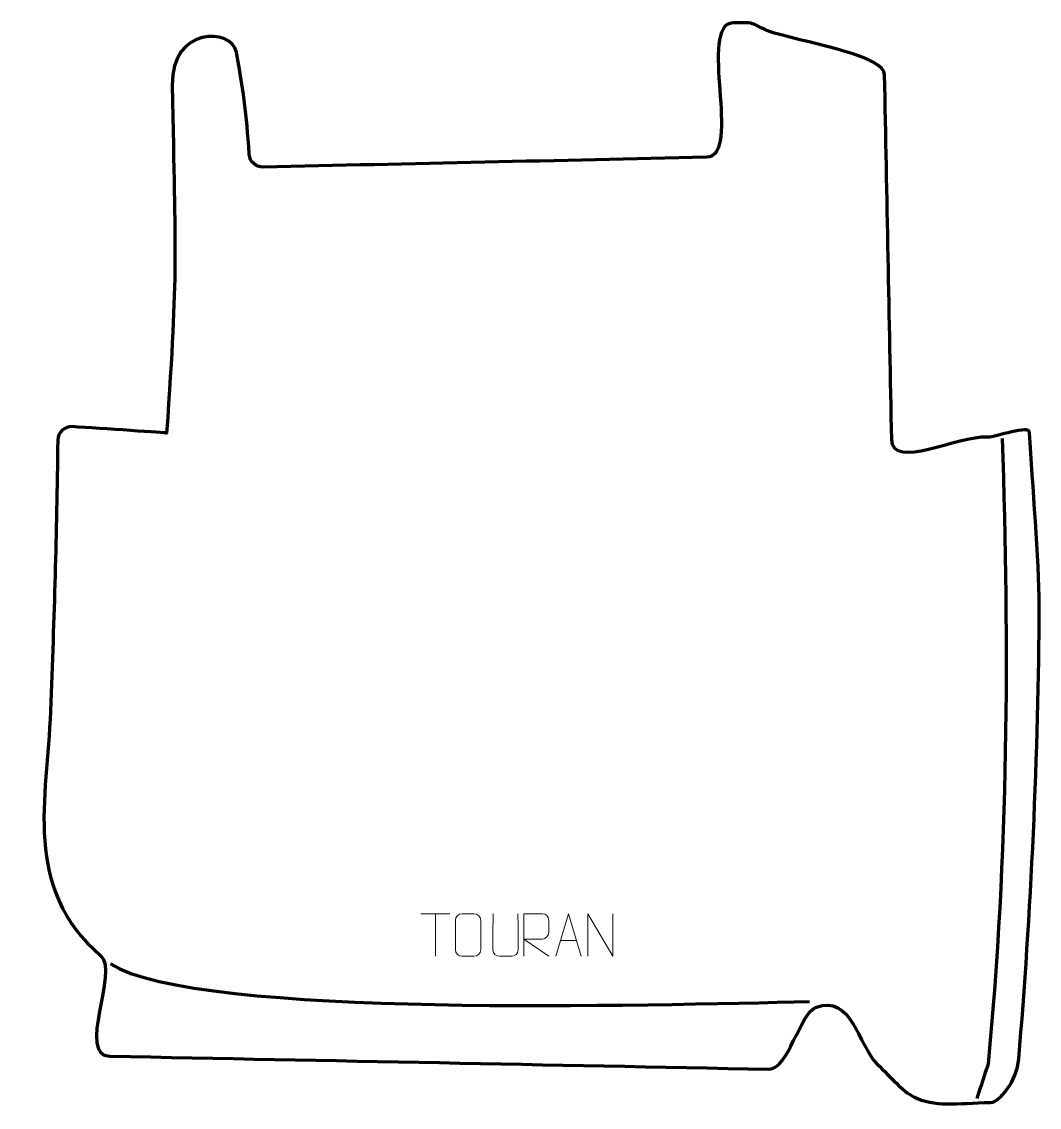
# Model space of a CAD drawing. Header units: millimetres. Extents: x -1011 to -413, y -418 to 220.
import ezdxf

# ---------------------------------------------------------------- set-up
doc = ezdxf.new("R2010")
doc.units = ezdxf.units.MM
doc.header["$MEASUREMENT"] = 0
doc.layers.add('layer 2', color=7, linetype='Continuous')
doc.layers.add('layer 3', color=7, linetype='Continuous')

msp = doc.modelspace()

# ---------------------------------------------------------------- linework, layer by layer
at = {"layer": 'layer 2', "color": 230, "lineweight": 200}
msp.add_open_spline([(-981.2652, -18.211), (-963.9101, -19.2464), (-925.7713, -21.948), (-925.7713, -21.948), (-925.7713, -21.948), (-919.0555, 77.6007), (-920.6392, 77.7042), (-922.506, 182.2807), (-922.506, 182.2807), (-923.1276, 217.0975), (-887.4081, 215.9228), (-884.795, 201.6752), (-884.795, 201.6752), (-880.131, 176.2458), (-879.1299, 167.3643), (-877.2371, 141.6043), (-877.2371, 141.6043), (-876.9248, 137.3532), (-873.3432, 134.0982), (-869.0817, 134.1925), (-869.0817, 134.1925), (-782.274, 136.1129), (-695.4664, 138.0332), (-608.6587, 139.9536), (-608.6587, 139.9536), (-587.3775, 140.4243), (-614.0853, 218.0458), (-593.0187, 218.8931), (-593.0187, 218.8931), (-575.6715, 219.5909), (-583.1558, 217.1657), (-568.5642, 212.9524), (-568.5642, 212.9524), (-544.4953, 206.0024), (-504.1805, 199.2917), (-503.9684, 188.4419), (-503.9684, 188.4419), (-502.5726, 117.0476), (-501.1768, 45.6533), (-499.781, -25.7409), (-499.781, -25.7409), (-499.4206, -44.1827), (-461.0234, -23.4471), (-443.5049, -24.345), (-443.5049, -24.345), (-438.5293, -24.5999), (-418.9934, -16.6793), (-418.7361, -21.8172), (-418.7361, -21.8172), (-417.2245, -51.9965), (-413.0644, -95.8997), (-413.1163, -123.8112), (-413.1163, -123.8112), (-413.2701, -206.5107), (-418.0946, -307.7633), (-425.1283, -389.3647), (-425.1283, -389.3647), (-426.2741, -402.6581), (-436.4175, -414.8553), (-441.6473, -415.0145), (-441.6473, -415.0145), (-461.9358, -415.632), (-474.6057, -417.9043), (-486.8312, -411.7249), (-486.8312, -411.7249), (-493.6734, -408.2665), (-500.0718, -400.4815), (-508.3226, -392.4907), (-508.3226, -392.4907), (-519.8733, -381.3041), (-522.8897, -351.2545), (-544.4594, -359.2905), (-544.4594, -359.2905), (-553.7188, -362.7401), (-560.5554, -395.7288), (-571.9145, -395.5055), (-571.9145, -395.5055), (-701.0102, -392.9665), (-830.106, -390.4277), (-959.2017, -387.8887), (-959.2017, -387.8887), (-978.9523, -387.5003), (-953.7342, -338.0961), (-964.4514, -328.9106), (-964.4514, -328.9106), (-1010.9354, -289.0702), (-995.9627, -236.6755), (-994.003, -185.2581), (-994.003, -185.2581), (-991.81, -127.7164), (-990.4948, -83.4221), (-989.7395, -26.0916), (-989.7395, -26.0916), (-989.6799, -21.5693), (-985.7799, -17.9425), (-981.2652, -18.211)], degree=3, knots=[0, 0, 0, 0, 0.04, 0.04, 0.04, 0.04, 0.08, 0.08, 0.08, 0.08, 0.12, 0.12, 0.12, 0.12, 0.16, 0.16, 0.16, 0.16, 0.2, 0.2, 0.2, 0.2, 0.24, 0.24, 0.24, 0.24, 0.28, 0.28, 0.28, 0.28, 0.32, 0.32, 0.32, 0.32, 0.36, 0.36, 0.36, 0.36, 0.4, 0.4, 0.4, 0.4, 0.44, 0.44, 0.44, 0.44, 0.48, 0.48, 0.48, 0.48, 0.52, 0.52, 0.52, 0.52, 0.56, 0.56, 0.56, 0.56, 0.6, 0.6, 0.6, 0.6, 0.64, 0.64, 0.64, 0.64, 0.68, 0.68, 0.68, 0.68, 0.72, 0.72, 0.72, 0.72, 0.76, 0.76, 0.76, 0.76, 0.8, 0.8, 0.8, 0.8, 0.84, 0.84, 0.84, 0.84, 0.88, 0.88, 0.88, 0.88, 0.92, 0.92, 0.92, 0.92, 1, 1, 1, 1], dxfattribs=at)
at = {"layer": 'layer 3', "color": 142, "lineweight": 200}
msp.add_open_spline([(-434.931, -25.1336), (-430.6561, -147.5514), (-431.4564, -270.3059), (-443.1103, -392.3559), (-443.1103, -392.3559), (-445.3444, -399.1408), (-447.5784, -405.9257), (-449.8124, -412.7106)], degree=3, knots=[0, 0, 0, 0, 0.33333333, 0.33333333, 0.33333333, 0.33333333, 1, 1, 1, 1], dxfattribs=at)
at = {"layer": 'layer 3', "color": 250, "lineweight": 9}
for points in [[(-776.3543, -304.2684), (-776.3543, -304.2684), (-759.3671, -304.2684), (-759.3671, -304.2684)], [(-767.8605, -329.1984), (-767.8605, -329.1984), (-767.8605, -304.2449), (-767.8605, -304.2449)], [(-694.3682, -319.9453), (-694.3682, -319.9453), (-684.8725, -319.9453), (-684.8725, -319.9453)]]:
    msp.add_open_spline(points, degree=3, dxfattribs=at)
for points, knots in [([(-752.2129, -304.2454), (-749.8872, -304.2454), (-747.5611, -304.2454), (-745.235, -304.2454), (-745.235, -304.2454), (-743.2884, -304.2098), (-741.297, -305.7014), (-741.2703, -308.139), (-741.2703, -308.139), (-741.2707, -313.8859), (-741.2707, -319.6332), (-741.2703, -325.3809), (-741.2703, -325.3809), (-741.4101, -327.7043), (-743.0873, -329.1839), (-745.235, -329.1947), (-745.235, -329.1947), (-747.5669, -329.1943), (-749.8988, -329.1943), (-752.2303, -329.1947), (-752.2303, -329.1947), (-754.1553, -329.3001), (-756.1274, -327.4156), (-756.1162, -325.3983), (-756.1162, -325.3983), (-756.1159, -319.6282), (-756.1159, -313.8585), (-756.1162, -308.0892), (-756.1162, -308.0892), (-756.112, -305.9511), (-754.3653, -304.2319), (-752.2129, -304.2454)], [0, 0, 0, 0, 0.11111111, 0.11111111, 0.11111111, 0.11111111, 0.22222222, 0.22222222, 0.22222222, 0.22222222, 0.33333333, 0.33333333, 0.33333333, 0.33333333, 0.44444444, 0.44444444, 0.44444444, 0.44444444, 0.55555556, 0.55555556, 0.55555556, 0.55555556, 0.66666667, 0.66666667, 0.66666667, 0.66666667, 0.77777778, 0.77777778, 0.77777778, 0.77777778, 1, 1, 1, 1]), ([(-719.3549, -304.241), (-719.3553, -309.7805), (-719.2595, -319.9823), (-719.2591, -325.5227), (-719.2591, -325.5227), (-719.3989, -327.7622), (-721.0761, -329.1884), (-723.2238, -329.1989), (-723.2238, -329.1989), (-725.5557, -329.1985), (-727.8876, -329.1985), (-730.2191, -329.1989), (-730.2191, -329.1989), (-732.1441, -329.3004), (-734.1162, -327.4839), (-734.105, -325.5394), (-734.105, -325.5394), (-734.1047, -319.9775), (-734.0093, -309.8021), (-734.0097, -304.241)], [0, 0, 0, 0, 0.16666667, 0.16666667, 0.16666667, 0.16666667, 0.33333333, 0.33333333, 0.33333333, 0.33333333, 0.5, 0.5, 0.5, 0.5, 0.66666667, 0.66666667, 0.66666667, 0.66666667, 1, 1, 1, 1]), ([(-715.9523, -329.1947), (-715.9523, -329.1947), (-715.9523, -304.2412), (-715.9523, -304.2412), (-715.9523, -304.2412), (-712.3575, -304.2412), (-708.762, -304.2412), (-705.1668, -304.2412), (-705.1668, -304.2412), (-702.8415, -304.2789), (-701.2842, -305.7689), (-701.2883, -308.1353), (-701.2883, -308.1353), (-701.2887, -310.1708), (-701.2887, -313.2302), (-701.2883, -315.2662), (-701.2883, -315.2662), (-701.2948, -317.1417), (-703.1071, -319.0835), (-705.1166, -319.1026), (-705.1166, -319.1026), (-705.1166, -319.1026), (-715.9523, -319.1026), (-715.9523, -319.1026), (-715.9523, -319.1026), (-715.9523, -319.1026), (-701.2976, -329.1947), (-701.2976, -329.1947)], [0, 0, 0, 0, 0.125, 0.125, 0.125, 0.125, 0.25, 0.25, 0.25, 0.25, 0.375, 0.375, 0.375, 0.375, 0.5, 0.5, 0.5, 0.5, 0.625, 0.625, 0.625, 0.625, 0.75, 0.75, 0.75, 0.75, 1, 1, 1, 1]), ([(-697.0908, -329.1947), (-697.0908, -329.1947), (-689.7198, -304.2412), (-689.7198, -304.2412), (-689.7198, -304.2412), (-689.7198, -304.2412), (-682.1499, -329.1947), (-682.1499, -329.1947)], [0, 0, 0, 0, 0.33333333, 0.33333333, 0.33333333, 0.33333333, 1, 1, 1, 1]), ([(-678.2439, -329.1947), (-678.2439, -329.1947), (-678.2439, -304.2412), (-678.2439, -304.2412), (-678.2439, -304.2412), (-678.2439, -304.2412), (-663.5891, -329.1947), (-663.5891, -329.1947), (-663.5891, -329.1947), (-663.5891, -329.1947), (-663.5891, -304.2412), (-663.5891, -304.2412)], [0, 0, 0, 0, 0.25, 0.25, 0.25, 0.25, 0.5, 0.5, 0.5, 0.5, 1, 1, 1, 1])]:
    msp.add_open_spline(points, degree=3, knots=knots, dxfattribs=at)
at = {"layer": 'layer 3', "color": 142, "lineweight": 200}
msp.add_open_spline([(-958.7493, -333.6519), (-907.8743, -366.0714), (-638.1562, -357.6471), (-548.1491, -355.8483)], degree=3, dxfattribs=at)

doc.saveas('drawing.dxf')
